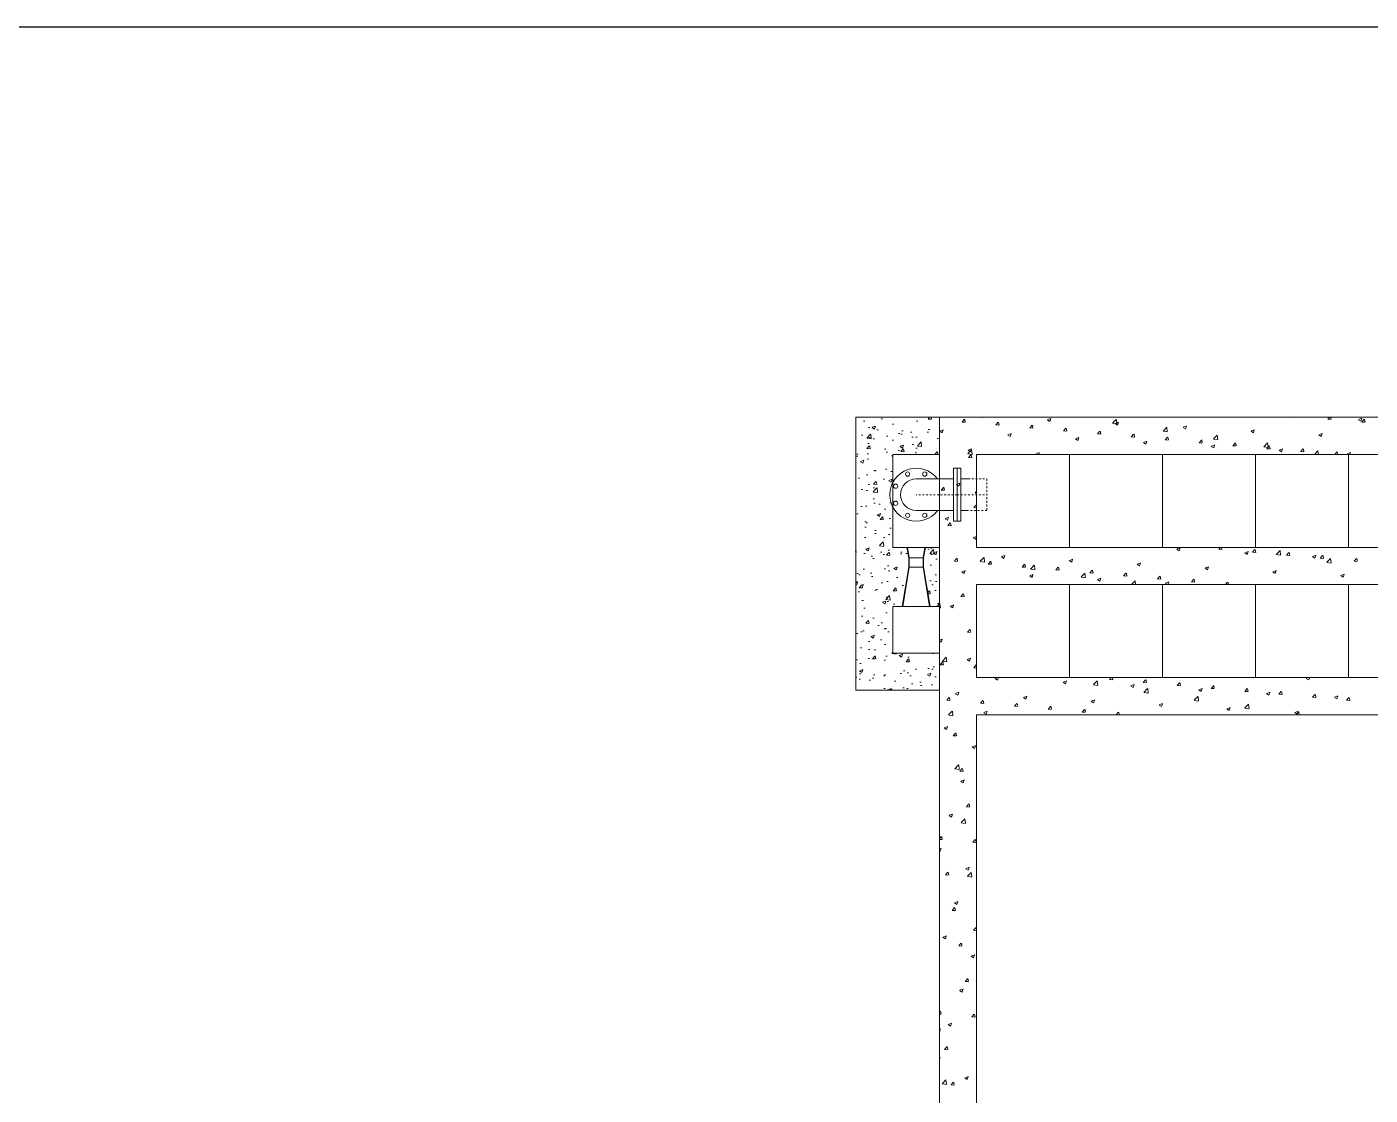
# Model space of a CAD drawing. Header units: millimetres. Extents: x -9869 to 940, y 100 to 694.
# Drawn here: x 296.7 to 370.1, y 376.6 to 435 of the extents above; entities that cross this region are included whole.
import ezdxf

# ---------------------------------------------------------------- set-up
doc = ezdxf.new("R2010")
doc.units = ezdxf.units.MM
doc.linetypes.add('SGC_DASHDOT', pattern=[1, 0.5, -0.25, 0, -0.25])
doc.linetypes.add('SGC_HIDDEN', pattern=[0.375, 0.25, -0.125])
doc.layers.add('_incêndio 240', color=240, linetype='Continuous')
for name, color, linetype, lineweight in [('Alvenaria', 8, 'Continuous', 9), ('DIVERSOS', 1, 'Continuous', 9), ('M-EQUIPAMENTOS', 1, 'Continuous', 9), ('PAREDE', 7, 'Continuous', 9), ('SGC-Conexoes (Furos)', 9, 'Continuous', 5), ('SGC-Conexoes (Linhas Externas)', 6, 'Continuous', 9), ('SGC-EIXOS', 9, 'SGC_DASHDOT', 9), ('SGC-PONTAS', 2, 'SGC_HIDDEN', 9), ('SGC-Tubos (Desenho Bifilar)', 6, 'Continuous', 9)]:
    doc.layers.add(name, color=color, linetype=linetype, lineweight=lineweight)
pattern_1 = [(50, (-396.154, -10443.4286), (1.85126476, -0.1619646), [0.19357608, -2.12933686]), (355, (-396.154, -10443.4286), (-0.3581251, 1.94141915), [0.15486086, -1.70347543]), (100.451445, (-395.9998, -10443.4421), (1.49313965, 1.77945447), [0.16451435, -1.80965938]), (46.1842, (-396.154, -10442.9124), (2.7545626, -0.427212), [0.2903641, -3.1940053]), (96.635558, (-395.9245, -10442.948), (2.4123759, 2.5142141), [0.2467716, -2.7144915]), (351.18415, (-396.154, -10442.9124), (2.4123759, 2.5142141), [0.23229096, -2.5552015]), (21, (-395.896, -10443.0415), (1.54062568, -1.03916515), [0.19357608, -2.12933686]), (326, (-395.896, -10443.0415), (0.6279997, 1.8716212), [0.15486086, -1.7034695]), (71.451445, (-395.7676, -10443.128), (2.16862538, 0.83245608), [0.16451435, -1.80965626]), (37.5, (-396.15404, -10443.4286), (0.03138476, 0.859203823), [0, -1.68282137, 0, -1.72927963, 0, -1.70992203]), (7.5, (-396.154, -10443.4286), (0.67898626, 1.0179823), [0, -0.98594749, 0, -1.64410616, 0, -0.65170613]), (327.5, (-396.7296, -10443.4286), (1.377800298, -0.058212483), [0, -0.6452536, 0, -2.01319121, 0, -2.67134988]), (317.5, (-396.9877, -10443.4286), (1.50521081, 0.25837063), [0, -0.83882967, 0, -1.33696545, 0, -1.89704557])]

# ---------------------------------------------------------------- blocks, each defined once
blk = doc.blocks.new('BB-4-CC01-N10-D150-S0', base_point=(395932.1, 76041.5))
at = {"layer": 'SGC-Conexoes (Furos)'}
for centre in [(395886.2, 76152.4), (395978.1, 76152.4), (396043, 76087.5), (396043, 75995.6), (395886.2, 75930.7), (395978.1, 75930.7)]:
    blk.add_ellipse(centre, major_axis=(-11.5, 0), ratio=1, dxfattribs=at)
at = {"layer": 'SGC-Conexoes (Linhas Externas)'}
for p, q in [((395731.1, 76126.5), (395932.1, 76126.5)), ((395731.1, 75956.5), (395932.1, 75956.5))]:
    blk.add_line(p, q, dxfattribs=at)
blk.add_lwpolyline([(395712.1, 76184), (395731.1, 76184), (395731.1, 75899), (395712.1, 75899)], close=True, dxfattribs=at)
for radius, start, end in [(142.5, 216.61901, 143.38099), (85, 270, 90)]:
    blk.add_arc((395932.1, 76041.5), radius, start, end, dxfattribs=at)
at = {"layer": 'SGC-EIXOS'}
blk.add_line((395712.1, 76041.5), (395932.1, 76041.5), dxfattribs=at)
blk = doc.blocks.new('BB-1-CA09-N10-D150-S0-L160')
at = {"layer": 'SGC-EIXOS'}
blk.add_line((80, 0), (-80, 0), dxfattribs=at)
at = {"layer": 'SGC-PONTAS'}
blk.add_lwpolyline([(20.5, -85), (-80, -85), (-80, 85), (20.5, 85)], dxfattribs=at)
at = {"layer": 'SGC-Tubos (Desenho Bifilar)'}
for p, q in [((61, 85), (20.5, 85)), ((61, -85), (20.5, -85))]:
    blk.add_line(p, q, dxfattribs=at)
blk.add_lwpolyline([(80, -142.5), (80, 142.5), (61, 142.5), (61, -142.5)], close=True, dxfattribs=at)

msp = doc.modelspace()

# ---------------------------------------------------------------- hatches: boundary and pattern name
at = {"layer": 'Alvenaria'}
h = msp.add_hatch(dxfattribs=at)
h.set_pattern_fill('AR-CONC', color=256, scale=0.010161)
h.set_pattern_definition(pattern_1)
h.paths.add_polyline_path([(346.562, 413.624), (341.99, 413.624), (341.99, 398.703), (346.562, 398.703), (346.562, 400.735), (344.022, 400.735), (344.022, 403.276), (344.53, 403.276), (344.895, 405.434), (344.895, 405.936), (344.784, 406.511), (344.022, 406.511), (344.022, 408.694, -0.255774), (344.022, 410.085), (344.022, 411.592), (346.562, 411.592)])
h = msp.add_hatch(dxfattribs=at)
h.set_pattern_fill('AR-CONC', color=256, scale=0.010161)
h.set_pattern_definition(pattern_1)
h.paths.add_polyline_path([(346.562, 406.511), (345.8, 406.511), (345.689, 405.936), (345.689, 405.434), (346.054, 403.276), (346.562, 403.276)])

# ---------------------------------------------------------------- linework, layer by layer
at = {"layer": '_incêndio 240'}
msp.add_lwpolyline([(209.224, 434.963), (420.741, 434.963), (420.741, 404.479), (509.146, 404.479), (509.146, 407.527), (511.178, 407.527), (511.178, 392.285), (661.568, 392.285)], dxfattribs=at)
at = {"layer": 'Alvenaria'}
for p, q in [((347.794, 413.363), (347.918, 413.512)), ((347.972, 413.354), (347.942, 413.516)), ((348.855, 413.624), (348.883, 413.605)), ((348.884, 413.604), (348.891, 413.624)), ((352.464, 413.485), (352.592, 413.398)), ((352.467, 413.492), (352.648, 413.561)), ((352.593, 413.398), (352.646, 413.554)), ((356.028, 413.292), (356.229, 413.502)), ((356.264, 413.258), (356.235, 413.503)), ((365.869, 413.624), (365.889, 413.61)), ((365.89, 413.61), (365.894, 413.624)), ((367.8, 413.523), (367.884, 413.624)), ((367.8, 413.523), (367.954, 413.51)), ((367.978, 413.514), (367.957, 413.624)), ((369.47, 413.49), (369.598, 413.404)), ((369.473, 413.497), (369.654, 413.567)), ((369.599, 413.403), (369.651, 413.559)), ((369.651, 413.361), (369.775, 413.51)), ((369.829, 413.352), (369.799, 413.514)), ((346.586, 412.859), (346.715, 412.772)), ((346.589, 412.866), (346.77, 412.935)), ((346.716, 412.772), (346.768, 412.928)), ((347.794, 413.363), (347.948, 413.35)), ((349.645, 413.201), (349.77, 413.35)), ((349.645, 413.201), (349.799, 413.188)), ((349.823, 413.192), (349.793, 413.354)), ((350.299, 412.659), (350.479, 412.729)), ((350.425, 412.565), (350.477, 412.721)), ((351.496, 413.04), (351.621, 413.188)), ((351.496, 413.039), (351.651, 413.026)), ((351.674, 413.03), (351.645, 413.192)), ((353.348, 412.878), (353.472, 413.026)), ((353.348, 412.877), (353.502, 412.864)), ((353.526, 412.868), (353.496, 413.03)), ((355.199, 412.716), (355.323, 412.864)), ((355.199, 412.715), (355.353, 412.702)), ((355.377, 412.706), (355.347, 412.868)), ((356.032, 413.283), (356.262, 413.247)), ((356.173, 413.278), (356.302, 413.191)), ((356.177, 413.285), (356.357, 413.355)), ((356.303, 413.191), (356.355, 413.347)), ((357.05, 412.554), (357.175, 412.702)), ((357.228, 412.544), (357.198, 412.706)), ((358.782, 412.865), (358.983, 413.075)), ((358.787, 412.856), (359.017, 412.82)), ((359.018, 412.83), (358.99, 413.076)), ((359.883, 413.071), (360.011, 412.985)), ((359.886, 413.078), (360.067, 413.148)), ((360.012, 412.984), (360.064, 413.14)), ((363.592, 412.864), (363.72, 412.778)), ((363.595, 412.872), (363.776, 412.941)), ((363.721, 412.777), (363.773, 412.933)), ((367.304, 412.665), (367.485, 412.734)), ((367.43, 412.571), (367.483, 412.727)), ((369.651, 413.361), (369.805, 413.348)), ((350.295, 412.652), (350.424, 412.565)), ((354.005, 412.445), (354.133, 412.359)), ((354.008, 412.453), (354.189, 412.522)), ((354.134, 412.358), (354.186, 412.514)), ((357.05, 412.554), (357.204, 412.54)), ((357.714, 412.239), (357.842, 412.152)), ((357.717, 412.246), (357.898, 412.315)), ((357.843, 412.152), (357.896, 412.308)), ((358.901, 412.392), (359.026, 412.54)), ((358.901, 412.392), (359.056, 412.378)), ((359.079, 412.382), (359.05, 412.544)), ((360.753, 412.23), (360.877, 412.378)), ((360.753, 412.23), (360.907, 412.216)), ((360.931, 412.22), (360.901, 412.382)), ((361.423, 412.032), (361.552, 411.945)), ((361.426, 412.039), (361.607, 412.109)), ((361.537, 412.438), (361.738, 412.648)), ((361.542, 412.428), (361.771, 412.393)), ((361.553, 411.945), (361.605, 412.101)), ((361.773, 412.403), (361.744, 412.648)), ((362.604, 412.068), (362.728, 412.216)), ((362.604, 412.068), (362.758, 412.054)), ((362.782, 412.059), (362.752, 412.22)), ((364.292, 412.011), (364.493, 412.22)), ((364.296, 412.001), (364.526, 411.966)), ((364.455, 411.906), (364.58, 412.054)), ((364.527, 411.976), (364.499, 412.221)), ((364.633, 411.897), (364.603, 412.058)), ((367.301, 412.658), (367.429, 412.571)), ((348.106, 411.633), (348.307, 411.842)), ((348.111, 411.623), (348.341, 411.587)), ((348.127, 411.82), (348.255, 411.733)), ((348.13, 411.827), (348.311, 411.896)), ((348.152, 411.422), (348.276, 411.57)), ((348.152, 411.422), (348.306, 411.408)), ((348.256, 411.733), (348.308, 411.889)), ((348.33, 411.413), (348.3, 411.575)), ((348.342, 411.598), (348.314, 411.843)), ((351.836, 411.613), (351.868, 411.592)), ((351.839, 411.62), (352.02, 411.69)), ((351.987, 411.592), (352.018, 411.682)), ((364.455, 411.906), (364.61, 411.892)), ((365.132, 411.825), (365.261, 411.739)), ((365.136, 411.833), (365.316, 411.902)), ((365.262, 411.738), (365.314, 411.894)), ((366.306, 411.744), (366.461, 411.73)), ((366.307, 411.744), (366.431, 411.892)), ((366.484, 411.735), (366.455, 411.896)), ((367.054, 411.592), (367.247, 411.793)), ((367.277, 411.592), (367.253, 411.794)), ((368.166, 411.592), (368.282, 411.73)), ((368.332, 411.592), (368.306, 411.734)), ((368.842, 411.619), (368.882, 411.592)), ((368.845, 411.626), (369.026, 411.695)), ((368.991, 411.592), (369.023, 411.688)), ((346.659, 409.643), (346.783, 409.791)), ((346.837, 409.633), (346.807, 409.795)), ((347.499, 409.948), (347.627, 409.861)), ((347.502, 409.955), (347.683, 410.025)), ((347.628, 409.861), (347.68, 410.017)), ((346.659, 409.642), (346.813, 409.629)), ((348.51, 409.481), (348.595, 409.582)), ((348.51, 409.481), (348.595, 409.473)), ((348.449, 408.691), (348.595, 408.844)), ((348.453, 408.682), (348.595, 408.66)), ((346.871, 408.076), (346.999, 407.99)), ((346.874, 408.084), (347.055, 408.153)), ((347, 407.989), (347.052, 408.145)), ((347.017, 407.701), (347.141, 407.849)), ((347.017, 407.701), (347.171, 407.688)), ((347.195, 407.692), (347.165, 407.854)), ((348.411, 407.037), (348.54, 406.951)), ((348.415, 407.045), (348.595, 407.114)), ((348.541, 406.95), (348.593, 407.106)), ((349.955, 406.005), (350.136, 406.075)), ((350.081, 405.911), (350.134, 406.067)), ((359.539, 406.417), (359.668, 406.33)), ((359.542, 406.424), (359.723, 406.494)), ((359.669, 406.33), (359.721, 406.486)), ((361.827, 406.405), (361.916, 406.511)), ((361.827, 406.405), (361.981, 406.392)), ((362.005, 406.396), (361.984, 406.511)), ((362.449, 406.511), (362.456, 406.51)), ((363.248, 406.21), (363.377, 406.124)), ((363.252, 406.218), (363.432, 406.287)), ((363.378, 406.123), (363.43, 406.279)), ((363.678, 406.243), (363.803, 406.392)), ((363.678, 406.243), (363.833, 406.23)), ((363.856, 406.234), (363.826, 406.396)), ((364.976, 406.128), (365.177, 406.338)), ((364.981, 406.118), (365.21, 406.083)), ((365.212, 406.093), (365.183, 406.338)), ((365.53, 406.082), (365.654, 406.23)), ((365.53, 406.081), (365.684, 406.068)), ((365.708, 406.072), (365.678, 406.234)), ((366.961, 406.011), (367.142, 406.08)), ((367.087, 405.917), (367.139, 406.073)), ((367.381, 405.92), (367.505, 406.068)), ((367.559, 405.91), (367.529, 406.072)), ((347.375, 405.76), (347.5, 405.908)), ((347.375, 405.76), (347.529, 405.746)), ((347.553, 405.751), (347.523, 405.912)), ((348.791, 405.75), (348.992, 405.959)), ((348.795, 405.74), (349.025, 405.705)), ((349.027, 405.715), (348.998, 405.96)), ((349.226, 405.598), (349.351, 405.746)), ((349.226, 405.598), (349.381, 405.584)), ((349.404, 405.589), (349.375, 405.75)), ((349.952, 405.998), (350.08, 405.911)), ((351.078, 405.436), (351.202, 405.584)), ((351.078, 405.436), (351.232, 405.422)), ((351.256, 405.427), (351.226, 405.588)), ((351.545, 405.323), (351.746, 405.532)), ((351.781, 405.288), (351.753, 405.533)), ((352.929, 405.274), (353.053, 405.422)), ((353.107, 405.265), (353.077, 405.426)), ((353.661, 405.791), (353.79, 405.705)), ((353.665, 405.799), (353.845, 405.868)), ((353.791, 405.704), (353.843, 405.86)), ((357.371, 405.585), (357.499, 405.498)), ((357.374, 405.592), (357.555, 405.661)), ((357.5, 405.498), (357.552, 405.654)), ((361.08, 405.378), (361.208, 405.291)), ((361.083, 405.385), (361.264, 405.455)), ((361.209, 405.291), (361.261, 405.447)), ((366.958, 406.004), (367.086, 405.917)), ((367.381, 405.919), (367.535, 405.906)), ((367.73, 405.701), (367.932, 405.91)), ((367.735, 405.691), (367.965, 405.655)), ((367.966, 405.666), (367.938, 405.911)), ((369.232, 405.758), (369.357, 405.906)), ((369.232, 405.757), (369.386, 405.744)), ((369.41, 405.748), (369.38, 405.91)), ((347.783, 405.166), (347.912, 405.079)), ((347.787, 405.173), (347.967, 405.242)), ((347.913, 405.079), (347.965, 405.235)), ((351.493, 404.959), (351.621, 404.872)), ((351.496, 404.966), (351.677, 405.036)), ((351.55, 405.313), (351.779, 405.277)), ((351.622, 404.872), (351.674, 405.028)), ((352.929, 405.274), (353.083, 405.26)), ((354.3, 404.895), (354.501, 405.105)), ((354.304, 404.886), (354.534, 404.85)), ((354.536, 404.861), (354.507, 405.106)), ((354.78, 405.112), (354.905, 405.26)), ((354.78, 405.112), (354.934, 405.098)), ((354.958, 405.103), (354.928, 405.264)), ((355.202, 404.752), (355.33, 404.666)), ((355.205, 404.759), (355.386, 404.829)), ((355.331, 404.665), (355.384, 404.821)), ((356.631, 404.95), (356.756, 405.098)), ((356.631, 404.95), (356.786, 404.936)), ((356.809, 404.941), (356.78, 405.102)), ((357.064, 404.479), (357.255, 404.678)), ((357.285, 404.479), (357.262, 404.678)), ((358.483, 404.788), (358.607, 404.936)), ((358.483, 404.788), (358.637, 404.774)), ((358.661, 404.779), (358.631, 404.941)), ((358.914, 404.553), (359.095, 404.622)), ((359.047, 404.479), (359.093, 404.615)), ((360.334, 404.626), (360.458, 404.774)), ((360.334, 404.626), (360.488, 404.612)), ((360.512, 404.617), (360.482, 404.779)), ((362.197, 404.479), (362.31, 404.612)), ((362.359, 404.479), (362.333, 404.617)), ((364.789, 405.171), (364.917, 405.085)), ((364.792, 405.179), (364.973, 405.248)), ((364.918, 405.084), (364.971, 405.24)), ((368.498, 404.965), (368.627, 404.878)), ((368.502, 404.972), (368.682, 405.041)), ((368.628, 404.878), (368.68, 405.034)), ((347.733, 403.818), (347.858, 403.967)), ((347.911, 403.809), (347.881, 403.971)), ((358.911, 404.545), (359.01, 404.479)), ((346.562, 403.428), (346.579, 403.445)), ((346.562, 403.198), (346.613, 403.19)), ((346.614, 403.201), (346.586, 403.446)), ((347.155, 403.294), (347.284, 403.207)), ((347.159, 403.301), (347.339, 403.371)), ((347.285, 403.207), (347.337, 403.363)), ((347.733, 403.818), (347.887, 403.805)), ((348.091, 401.877), (348.216, 402.025)), ((348.091, 401.877), (348.246, 401.863)), ((348.269, 401.868), (348.24, 402.029)), ((346.562, 401.442), (346.711, 401.499)), ((346.562, 401.399), (346.656, 401.336)), ((346.657, 401.335), (346.709, 401.491)), ((346.598, 400.097), (346.723, 400.246)), ((346.721, 400.294), (346.922, 400.504)), ((346.725, 400.284), (346.955, 400.249)), ((346.776, 400.088), (346.746, 400.25)), ((346.956, 400.259), (346.928, 400.504)), ((348.068, 400.383), (348.196, 400.297)), ((348.071, 400.39), (348.252, 400.46)), ((348.197, 400.296), (348.25, 400.452)), ((346.598, 400.097), (346.752, 400.084)), ((348.449, 399.935), (348.574, 400.084)), ((348.449, 399.935), (348.595, 399.923)), ((349.609, 399.344), (349.737, 399.257)), ((349.612, 399.351), (349.733, 399.398)), ((349.738, 399.257), (349.785, 399.398)), ((352.442, 399.398), (352.464, 399.394)), ((353.318, 399.137), (353.446, 399.051)), ((353.321, 399.145), (353.502, 399.214)), ((353.447, 399.05), (353.5, 399.206)), ((354.984, 399.013), (355.185, 399.222)), ((354.989, 399.003), (355.218, 398.967)), ((355.22, 398.978), (355.191, 399.223)), ((355.855, 399.288), (355.947, 399.398)), ((355.855, 399.288), (356.009, 399.274)), ((356.033, 399.278), (356.01, 399.398)), ((357.027, 398.931), (357.156, 398.844)), ((357.03, 398.938), (357.211, 399.007)), ((357.157, 398.844), (357.209, 399)), ((357.706, 399.126), (357.83, 399.274)), ((357.706, 399.126), (357.86, 399.112)), ((357.739, 398.585), (357.94, 398.795)), ((357.884, 399.116), (357.854, 399.278)), ((357.975, 398.55), (357.946, 398.796)), ((359.557, 398.964), (359.681, 399.112)), ((359.557, 398.964), (359.711, 398.95)), ((359.735, 398.954), (359.705, 399.116)), ((360.736, 398.724), (360.865, 398.637)), ((360.74, 398.731), (360.92, 398.801)), ((360.866, 398.637), (360.918, 398.793)), ((361.408, 398.802), (361.533, 398.95)), ((361.408, 398.802), (361.563, 398.788)), ((361.586, 398.792), (361.556, 398.954)), ((363.26, 398.64), (363.384, 398.788)), ((363.438, 398.631), (363.408, 398.792)), ((366.614, 399.35), (366.743, 399.263)), ((366.618, 399.357), (366.724, 399.398)), ((366.744, 399.263), (366.789, 399.398)), ((346.956, 398.156), (347.081, 398.304)), ((346.956, 398.156), (347.111, 398.142)), ((347.134, 398.147), (347.104, 398.309)), ((347.44, 398.512), (347.568, 398.425)), ((347.443, 398.519), (347.624, 398.588)), ((347.569, 398.425), (347.622, 398.581)), ((348.808, 397.994), (348.932, 398.142)), ((348.808, 397.994), (348.962, 397.98)), ((348.986, 397.985), (348.956, 398.147)), ((350.659, 397.832), (350.783, 397.98)), ((350.837, 397.823), (350.807, 397.985)), ((351.149, 398.305), (351.278, 398.218)), ((351.153, 398.312), (351.333, 398.382)), ((351.279, 398.218), (351.331, 398.374)), ((354.859, 398.098), (354.987, 398.012)), ((354.862, 398.105), (355.043, 398.175)), ((354.988, 398.011), (355.04, 398.167)), ((357.743, 398.576), (357.973, 398.54)), ((360.493, 398.158), (360.694, 398.368)), ((360.498, 398.148), (360.727, 398.113)), ((360.729, 398.123), (360.701, 398.368)), ((363.26, 398.64), (363.414, 398.626)), ((364.446, 398.517), (364.574, 398.431)), ((364.449, 398.524), (364.63, 398.594)), ((364.575, 398.43), (364.627, 398.586)), ((365.111, 398.478), (365.235, 398.626)), ((365.111, 398.478), (365.265, 398.464)), ((365.289, 398.469), (365.259, 398.63)), ((366.962, 398.316), (367.087, 398.464)), ((366.962, 398.316), (367.116, 398.302)), ((367.14, 398.307), (367.11, 398.468)), ((368.155, 398.31), (368.283, 398.224)), ((368.158, 398.318), (368.339, 398.387)), ((368.284, 398.224), (368.337, 398.38)), ((368.813, 398.154), (368.938, 398.302)), ((368.813, 398.154), (368.968, 398.14)), ((368.991, 398.145), (368.961, 398.306)), ((347.063, 397.353), (347.264, 397.562)), ((347.067, 397.343), (347.297, 397.307)), ((347.298, 397.318), (347.27, 397.563)), ((348.981, 397.472), (349.109, 397.386)), ((348.984, 397.48), (349.165, 397.549)), ((349.11, 397.385), (349.162, 397.541)), ((350.659, 397.832), (350.813, 397.818)), ((352.51, 397.67), (352.635, 397.818)), ((352.51, 397.67), (352.664, 397.657)), ((352.688, 397.661), (352.658, 397.823)), ((354.361, 397.508), (354.486, 397.656)), ((354.361, 397.508), (354.516, 397.495)), ((354.539, 397.499), (354.51, 397.661)), ((356.229, 397.366), (356.337, 397.494)), ((356.385, 397.366), (356.361, 397.499)), ((358.568, 397.891), (358.696, 397.805)), ((358.571, 397.899), (358.752, 397.968)), ((358.697, 397.805), (358.749, 397.96)), ((362.277, 397.685), (362.405, 397.598)), ((362.28, 397.692), (362.461, 397.761)), ((362.406, 397.598), (362.459, 397.754)), ((363.248, 397.731), (363.449, 397.94)), ((363.253, 397.721), (363.482, 397.686)), ((363.484, 397.696), (363.455, 397.941)), ((365.986, 397.478), (366.115, 397.391)), ((365.99, 397.485), (366.17, 397.555)), ((366.062, 397.366), (366.204, 397.513)), ((366.116, 397.391), (366.168, 397.547)), ((366.227, 397.366), (366.21, 397.514)), ((346.812, 396.64), (346.94, 396.553)), ((346.815, 396.647), (346.996, 396.717)), ((346.941, 396.553), (346.994, 396.709)), ((347.314, 396.215), (347.439, 396.363)), ((347.314, 396.214), (347.469, 396.201)), ((347.492, 396.205), (347.463, 396.367)), ((348.353, 395.601), (348.481, 395.514)), ((348.356, 395.608), (348.537, 395.677)), ((348.482, 395.514), (348.534, 395.67)), ((347.405, 394.411), (347.606, 394.621)), ((347.41, 394.402), (347.639, 394.366)), ((347.641, 394.376), (347.612, 394.622)), ((347.673, 394.273), (347.797, 394.421)), ((347.851, 394.264), (347.821, 394.426)), ((347.673, 394.273), (347.827, 394.26)), ((347.725, 393.729), (347.853, 393.643)), ((347.728, 393.736), (347.909, 393.806)), ((347.854, 393.642), (347.906, 393.798)), ((348.031, 392.332), (348.155, 392.48)), ((348.031, 392.332), (348.185, 392.318)), ((348.209, 392.323), (348.179, 392.484)), ((347.097, 391.858), (347.225, 391.771)), ((347.1, 391.865), (347.281, 391.934)), ((347.226, 391.771), (347.278, 391.927)), ((347.747, 391.47), (347.948, 391.679)), ((347.752, 391.46), (347.981, 391.425)), ((347.983, 391.435), (347.954, 391.68)), ((346.562, 390.582), (346.662, 390.701)), ((346.716, 390.543), (346.686, 390.705)), ((346.562, 390.55), (346.692, 390.539)), ((346.562, 390.028), (346.653, 390.063)), ((346.562, 389.923), (346.597, 389.899)), ((346.598, 389.899), (346.65, 390.055)), ((348.389, 390.39), (348.513, 390.539)), ((348.389, 390.39), (348.543, 390.377)), ((348.567, 390.381), (348.537, 390.543)), ((346.896, 388.611), (347.02, 388.759)), ((346.896, 388.611), (347.05, 388.597)), ((347.074, 388.602), (347.044, 388.763)), ((348.009, 388.947), (348.138, 388.86)), ((348.013, 388.954), (348.193, 389.023)), ((348.089, 388.529), (348.29, 388.738)), ((348.094, 388.519), (348.323, 388.483)), ((348.139, 388.86), (348.191, 389.016)), ((348.325, 388.494), (348.297, 388.739)), ((347.381, 387.075), (347.51, 386.989)), ((347.385, 387.082), (347.565, 387.152)), ((347.511, 386.988), (347.563, 387.144)), ((347.254, 386.669), (347.378, 386.818)), ((347.254, 386.669), (347.408, 386.656)), ((347.432, 386.66), (347.402, 386.822)), ((348.431, 385.587), (348.595, 385.757)), ((348.436, 385.577), (348.595, 385.553)), ((346.753, 385.204), (346.882, 385.117)), ((346.757, 385.211), (346.937, 385.28)), ((346.883, 385.117), (346.935, 385.273)), ((347.612, 384.728), (347.736, 384.876)), ((347.79, 384.719), (347.76, 384.881)), ((347.612, 384.728), (347.766, 384.714)), ((348.294, 384.164), (348.422, 384.078)), ((348.297, 384.172), (348.478, 384.241)), ((348.423, 384.077), (348.476, 384.233)), ((347.97, 382.787), (348.094, 382.935)), ((347.97, 382.787), (348.124, 382.773)), ((348.148, 382.777), (348.118, 382.939)), ((347.666, 382.293), (347.794, 382.206)), ((347.669, 382.3), (347.85, 382.369)), ((347.795, 382.206), (347.848, 382.362)), ((346.562, 381.109), (346.601, 381.155)), ((346.655, 380.998), (346.625, 381.16)), ((346.562, 381), (346.631, 380.994)), ((347.038, 380.421), (347.166, 380.335)), ((347.041, 380.428), (347.222, 380.498)), ((347.167, 380.334), (347.22, 380.49)), ((348.328, 380.845), (348.453, 380.994)), ((348.328, 380.845), (348.482, 380.832)), ((348.506, 380.836), (348.476, 380.998)), ((346.562, 380.091), (346.595, 380.086)), ((346.597, 380.097), (346.569, 380.342)), ((346.835, 379.066), (346.959, 379.214)), ((346.835, 379.066), (346.989, 379.052)), ((347.013, 379.057), (346.983, 379.218)), ((348.579, 379.382), (348.595, 379.371)), ((348.582, 379.389), (348.595, 379.394)), ((346.562, 378.614), (346.594, 378.626)), ((346.562, 378.532), (346.592, 378.619)), ((347.951, 377.51), (348.079, 377.424)), ((347.954, 377.518), (348.135, 377.587)), ((348.08, 377.423), (348.132, 377.579)), ((346.703, 377.19), (346.905, 377.4)), ((346.708, 377.18), (346.938, 377.145)), ((346.939, 377.155), (346.911, 377.4)), ((347.193, 377.124), (347.318, 377.273)), ((347.193, 377.124), (347.347, 377.111)), ((347.371, 377.115), (347.341, 377.277))]:
    msp.add_line(p, q, dxfattribs=at)
at = {"layer": 'DIVERSOS'}
for p, q in [((344.895, 405.936), (344.784, 406.511)), ((344.907, 405.939), (344.815, 406.511)), ((345.678, 405.939), (345.77, 406.511)), ((345.689, 405.936), (345.8, 406.511)), ((344.895, 405.434), (344.53, 403.276)), ((344.907, 405.429), (344.561, 403.276)), ((344.895, 405.936), (344.895, 405.434)), ((345.678, 405.939), (344.907, 405.939)), ((344.907, 405.939), (344.907, 405.429)), ((345.678, 405.429), (344.907, 405.429)), ((345.678, 405.939), (345.678, 405.429)), ((345.678, 405.429), (346.024, 403.276)), ((345.689, 405.936), (345.689, 405.434)), ((345.689, 405.434), (346.054, 403.276))]:
    msp.add_line(p, q, dxfattribs=at)
at = {"layer": 'M-EQUIPAMENTOS'}
for p, q in [((353.676, 406.511), (353.676, 411.592)), ((358.756, 406.511), (358.756, 411.592)), ((363.837, 406.511), (363.837, 411.592)), ((368.918, 406.511), (368.918, 411.592)), ((353.676, 399.398), (353.676, 404.479)), ((358.756, 399.398), (358.756, 404.479)), ((363.837, 399.398), (363.837, 404.479)), ((368.918, 399.398), (368.918, 404.479))]:
    msp.add_line(p, q, dxfattribs=at)
at = {"layer": 'PAREDE'}
for p, q in [((420.741, 434.963), (319.127, 434.963)), ((341.99, 413.624), (341.99, 398.703)), ((346.562, 413.624), (341.99, 413.624)), ((344.022, 411.592), (344.022, 406.511)), ((344.022, 411.592), (346.562, 411.592)), ((344.022, 406.511), (346.562, 406.511)), ((344.022, 403.276), (346.562, 403.276)), ((344.022, 403.276), (344.022, 400.735)), ((344.022, 400.735), (346.562, 400.735)), ((346.562, 398.703), (341.99, 398.703)), ((346.562, 319.122), (346.562, 381.107))]:
    msp.add_line(p, q, dxfattribs=at)
for points in [[(373.998, 397.366), (348.595, 397.366), (348.595, 321.155), (373.998, 321.155), (373.998, 434.963)], [(373.998, 413.624), (346.562, 413.624), (346.562, 381.107)], [(373.998, 406.511), (348.595, 406.511), (348.595, 411.592), (373.998, 411.592)], [(373.998, 404.479), (348.595, 404.479), (348.595, 399.398), (373.998, 399.398)]]:
    msp.add_lwpolyline(points, dxfattribs=at)

# ---------------------------------------------------------------- block references
at = {"layer": 'SGC-Conexoes (Linhas Externas)', "xscale": 0.01016147392798765, "yscale": 0.01016147392798765, "zscale": 0.01016147392798765, "rotation": 180}
msp.add_blockref('BB-4-CC01-N10-D150-S0', (345.292, 409.389), dxfattribs=at)
at = {"layer": 'SGC-Tubos (Desenho Bifilar)', "xscale": 0.01016147392798765, "yscale": 0.01016147392798765, "zscale": 0.01016147392798765, "rotation": 180}
msp.add_blockref('BB-1-CA09-N10-D150-S0-L160', (348.341, 409.389), dxfattribs=at)

doc.saveas('drawing.dxf')
